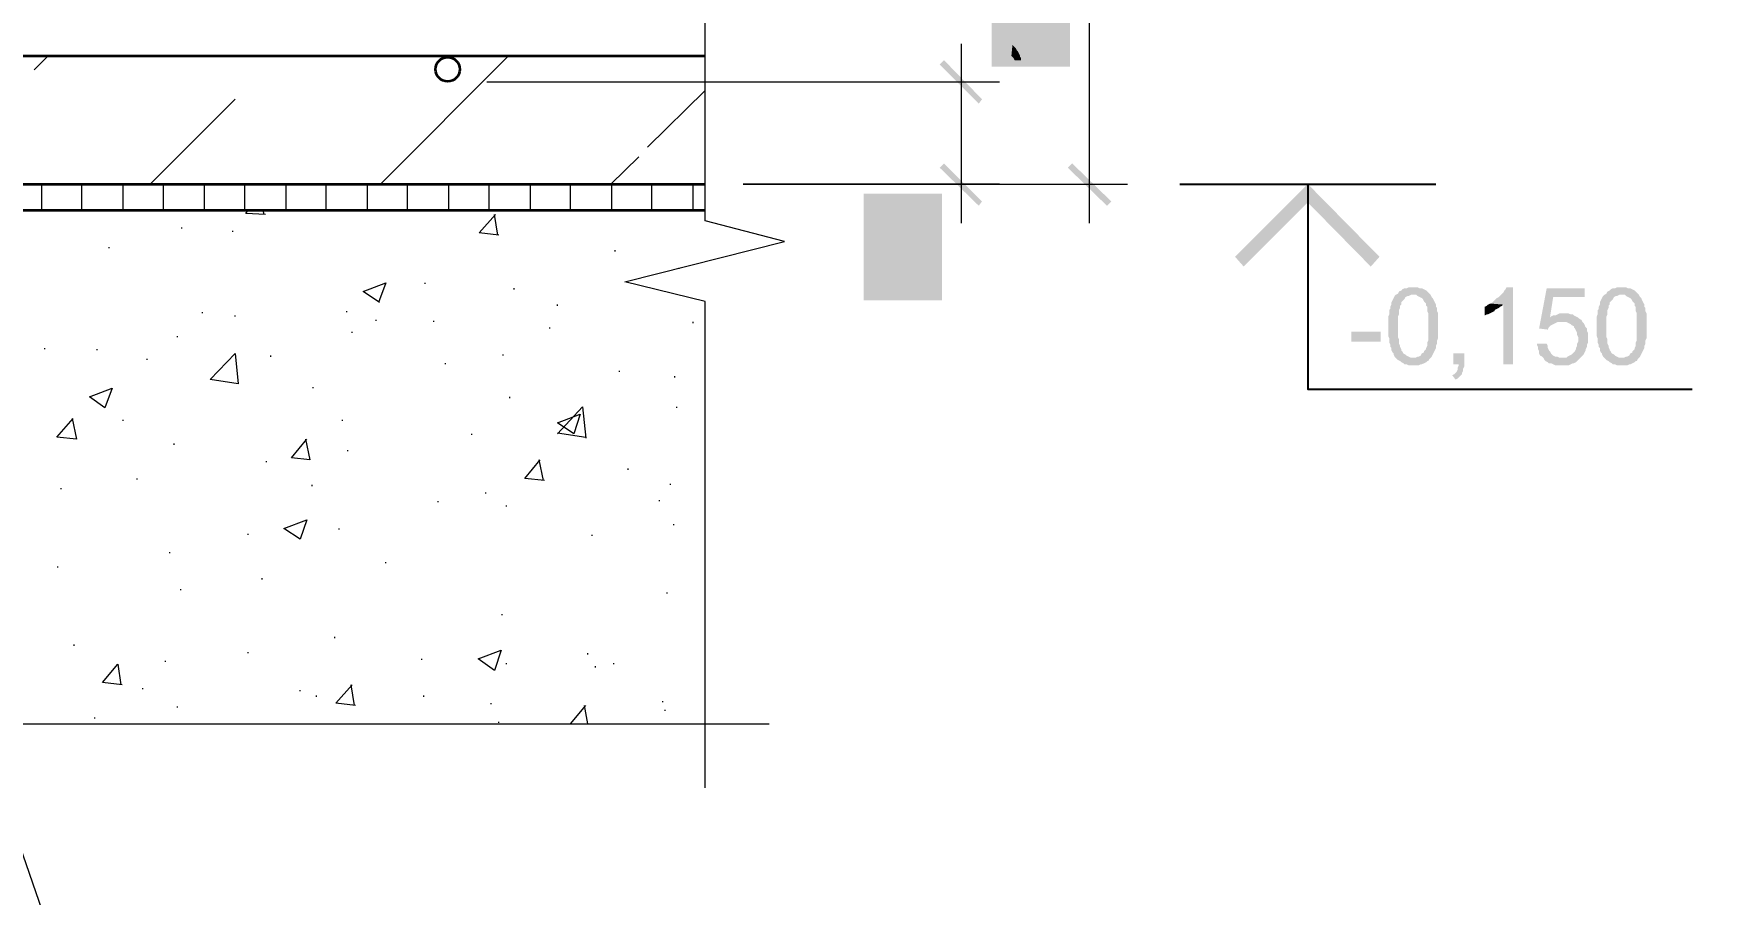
# Model space of a CAD drawing. Header units: millimetres. Extents: x -383313 to -161684, y -117025 to 99224.
# Drawn here: x -362985 to -356440, y -5184 to -1829 of the extents above; entities that cross this region are included whole.
import ezdxf

# ---------------------------------------------------------------- set-up
doc = ezdxf.new("R2010")
doc.units = ezdxf.units.MM
doc.header["$MEASUREMENT"] = 0
doc.layers.get('Defpoints').update_dxf_attribs({"color": 31})
for name, color, linetype in [('001__КОНСТРУКТИВ__размеры внутр.', 7, 'Continuous'), ('PDF_Geometry', 7, 'Continuous'), ('PDF_Solid Fills', 7, 'Continuous')]:
    doc.layers.add(name, color=color, linetype=linetype)
doc.styles.add('PSTUDIO', font='arial.ttf')
doc.dimstyles.new('PS_TICK', dxfattribs={"dimscale": 100, "dimtxt": 2.5, "dimasz": 1, "dimexe": 2, "dimexo": 2, "dimgap": 1, "dimtad": 1, "dimdec": 0, "dimzin": 0, "dimdsep": 46, "dimtxsty": 'PSTUDIO', "dimblk": 'ARCHTICK', "dimcen": 2, "dimdle": 1.5, "dimse1": 1, "dimse2": 1, "dimadec": 0, "dimazin": 0, "dimtfac": 1, "dimtdec": 0, "dimtix": 1, "dimtmove": 1, "dimatfit": 3, "dimldrblk": 'ARCHTICK', "dimfxl": 1, "dimtolj": 1, "dimtzin": 0, "dimarcsym": 0})

# ---------------------------------------------------------------- blocks, each defined once
blk = doc.blocks.new('_ArchTick')
at = {"color": 0, "linetype": 'ByBlock', "const_width": 0.15}
blk.add_lwpolyline([(-0.5, -0.5), (0.5, 0.5)], dxfattribs=at)
blk = doc.blocks.new('*D276')
at = {"layer": '001__КОНСТРУКТИВ__размеры внутр.', "color": 0, "lineweight": -2, "ltscale": 100, "transparency": 16777216}
blk.add_line((-349966.1, -1951.2), (-357994.8, -15739.4), dxfattribs=at)
at = {"layer": 'Defpoints', "color": 0, "ltscale": 100, "transparency": 16777216}
for p in [(-349288.4, -2519.4), (-357919.3, -15609.8), (-357166.1, -16048.4)]:
    blk.add_point(p, dxfattribs=at)
at = {"layer": '001__КОНСТРУКТИВ__размеры внутр.', "color": 0, "lineweight": -2, "ltscale": 100, "transparency": 16777216, "xscale": 100, "yscale": 100, "zscale": 100}
for p, rotation in [((-350041.6, -2080.8), 59.78831573303923), ((-357919.3, -15609.8), 239.7883157330392)]:
    blk.add_blockref('_ArchTick', p, dxfattribs=dict(at, rotation=rotation))
at = {"layer": '001__КОНСТРУКТИВ__размеры внутр.', "color": 0, "ltscale": 100, "transparency": 16777216, "insert": (-354177.2, -8730.8), "char_height": 250, "attachment_point": 5, "rotation": 59.78832, "style": 'PSTUDIO'}
blk.add_mtext('\\A1;15655', dxfattribs=at)
blk = doc.blocks.new('A$Cf5759c35')
at = {"layer": 'PDF_Solid Fills'}
for points in [[(-762, 16425.3), (-762, 16404.2), (-762, 16404.2), (-757.8, 16399.9), (-753.5, 16395.7), (-745.1, 16391.5), (-740.8, 16387.2), (-736.6, 16383), (-728.1, 16378.8), (-728.1, 16374.5), (-723.9, 16366.1), (-719.7, 16361.8), (-715.4, 16357.6), (-711.2, 16349.1), (-707, 16391.5), (-512.2, 16391.5), (-512.2, 16425.3)], [(-711.2, 16349.1), (-707, 16344.9), (-702.7, 16340.7), (-698.5, 16332.2), (-668.9, 16332.2), (-673.1, 16332.2), (-673.1, 16340.7), (-677.3, 16344.9), (-677.3, 16349.1), (-681.6, 16357.6), (-685.8, 16366.1), (-685.8, 16366.1), (-690, 16370.3), (-694.3, 16378.8), (-698.5, 16383), (-702.7, 16387.2), (-707, 16391.5)], [(-1261.5, 15705.7), (-1261.5, 15705.7), (-1261.5, 15680.3), (-1257.3, 15676), (-1257.3, 15671.8), (-1253.1, 15663.3), (-1248.8, 15659.1), (-1248.8, 15659.1), (-1244.6, 15654.9), (-1236.1, 15650.6), (-1236.1, 15705.7), (-1236.1, 15705.7), (-1236.1, 15714.1), (-1236.1, 15718.4), (-1231.9, 15726.8), (-1227.7, 15731.1), (-1223.4, 15735.3), (-1215, 15739.5), (-1215, 15739.5), (-1210.7, 15743.8), (-1206.5, 15743.8), (-1202.3, 15748), (-1198, 15748), (-1193.8, 15748), (-1185.3, 15752.2), (-1176.9, 15752.2), (-1172.6, 15752.2), (-1164.2, 15752.2), (-1155.7, 15752.2), (-1143, 15752.2), (-1134.5, 15752.2), (-1134.5, 15752.2), (-1121.8, 15752.2), (-1113.4, 15752.2), (-1104.9, 15752.2), (-1096.4, 15752.2), (-1092.2, 15752.2), (-1083.7, 15752.2), (-1075.3, 15748), (-1071, 15748), (-1066.8, 15748), (-1062.6, 15743.8), (-1058.3, 15743.8), (-1054.1, 15739.5), (-1049.9, 15739.5), (-1045.6, 15735.3), (-1041.4, 15726.8), (-1037.2, 15722.6), (-1032.9, 15718.4), (-1032.9, 15709.9), (-1032.9, 15705.7), (-1028.7, 15650.6), (-1024.5, 15654.9), (-1020.2, 15659.1), (-1016, 15663.3), (-1016, 15671.8), (-1011.8, 15676), (-1011.8, 15684.5), (-1007.5, 15688.7), (-1007.5, 15697.2), (-1007.5, 15705.7), (-1007.5, 15705.7), (-1007.5, 15714.1), (-1007.5, 15718.4), (-1011.8, 15726.8), (-1011.8, 15731.1), (-1016, 15739.5), (-1020.2, 15743.8), (-1020.2, 15748), (-1024.5, 15752.2), (-1028.7, 15756.5), (-1032.9, 15760.7), (-1037.2, 15764.9), (-1045.6, 15769.2), (-1049.9, 15769.2), (-1058.3, 15773.4), (-1062.6, 15777.6), (-1066.8, 15777.6), (-1071, 15777.6), (-1075.3, 15781.9), (-1083.7, 15781.9), (-1088, 15781.9), (-1096.4, 15781.9), (-1104.9, 15786.1), (-1109.1, 15786.1), (-1117.6, 15786.1), (-1126.1, 15786.1), (-1134.5, 15786.1), (-1138.8, 15786.1), (-1147.2, 15786.1), (-1155.7, 15786.1), (-1164.2, 15786.1), (-1168.4, 15786.1), (-1176.9, 15781.9), (-1181.1, 15781.9), (-1189.6, 15781.9), (-1193.8, 15781.9), (-1202.3, 15777.6), (-1206.5, 15777.6), (-1215, 15773.4), (-1219.2, 15769.2), (-1227.7, 15769.2), (-1231.9, 15764.9), (-1231.9, 15764.9), (-1236.1, 15760.7), (-1240.4, 15756.5), (-1248.8, 15752.2), (-1253.1, 15743.8), (-1253.1, 15739.5), (-1257.3, 15739.5), (-1257.3, 15731.1), (-1261.5, 15726.8), (-1261.5, 15718.4), (-1261.5, 15709.9)], [(-1236.1, 15650.6), (-1231.9, 15646.4), (-1227.7, 15642.2), (-1219.2, 15637.9), (-1215, 15633.7), (-1206.5, 15633.7), (-1206.5, 15629.5), (-1198, 15629.5), (-1193.8, 15629.5), (-1185.3, 15625.2), (-1181.1, 15625.2), (-1172.6, 15625.2), (-1168.4, 15625.2), (-1159.9, 15625.2), (-1151.5, 15625.2), (-1143, 15621), (-1134.5, 15621), (-1130.3, 15621), (-1121.8, 15621), (-1113.4, 15625.2), (-1104.9, 15625.2), (-1096.4, 15625.2), (-1088, 15625.2), (-1083.7, 15625.2), (-1075.3, 15629.5), (-1071, 15629.5), (-1062.6, 15633.7), (-1058.3, 15633.7), (-1054.1, 15637.9), (-1045.6, 15637.9), (-1041.4, 15642.2), (-1037.2, 15646.4), (-1032.9, 15646.4), (-1028.7, 15650.6), (-1032.9, 15705.7), (-1032.9, 15701.4), (-1032.9, 15697.2), (-1037.2, 15688.7), (-1037.2, 15684.5), (-1041.4, 15680.3), (-1045.6, 15671.8), (-1054.1, 15667.6), (-1054.1, 15667.6), (-1058.3, 15667.6), (-1062.6, 15663.3), (-1066.8, 15663.3), (-1071, 15659.1), (-1079.5, 15659.1), (-1083.7, 15659.1), (-1092.2, 15654.9), (-1100.7, 15654.9), (-1109.1, 15654.9), (-1117.6, 15654.9), (-1126.1, 15654.9), (-1134.5, 15654.9), (-1143, 15654.9), (-1151.5, 15654.9), (-1159.9, 15654.9), (-1168.4, 15654.9), (-1176.9, 15654.9), (-1181.1, 15659.1), (-1189.6, 15659.1), (-1193.8, 15659.1), (-1202.3, 15663.3), (-1206.5, 15663.3), (-1210.7, 15667.6), (-1215, 15667.6), (-1219.2, 15671.8), (-1223.4, 15676), (-1227.7, 15680.3), (-1231.9, 15684.5), (-1236.1, 15688.7), (-1236.1, 15697.2), (-1236.1, 15705.7)], [(-1261.5, 15557.5), (-1261.5, 15532.1), (-1100.7, 15417.8), (-1071, 15417.8), (-1071, 15527.9), (-1011.8, 15527.9), (-1011.8, 15557.5), (-1071, 15557.5), (-1071, 15591.4), (-1100.7, 15591.4), (-1100.7, 15557.5), (-1100.7, 15447.4), (-1210.7, 15527.9)], [(-1261.5, 15557.5), (-1210.7, 15527.9), (-1100.7, 15527.9), (-1100.7, 15447.4), (-1100.7, 15557.5)], [(855.1, 15447.4), (855.1, 15447.4), (838.2, 15447.4), (829.7, 15443.2), (821.3, 15443.2), (812.8, 15439), (808.6, 15434.7), (800.1, 15430.5), (800.1, 15430.5), (795.9, 15422), (787.4, 15417.8), (855.1, 15417.8), (859.4, 15417.8), (867.8, 15417.8), (872.1, 15413.6), (880.5, 15409.3), (889, 15405.1), (893.2, 15400.9), (897.5, 15392.4), (897.5, 15392.4), (901.7, 15388.2), (905.9, 15383.9), (905.9, 15375.5), (910.2, 15371.2), (910.2, 15362.8), (910.2, 15354.3), (914.4, 15345.8), (914.4, 15337.4), (914.4, 15328.9), (914.4, 15316.2), (914.4, 15307.7), (914.4, 15295), (914.4, 15290.8), (914.4, 15282.3), (914.4, 15269.6), (914.4, 15261.2), (914.4, 15248.5), (914.4, 15240), (910.2, 15231.5), (910.2, 15223.1), (910.2, 15218.8), (905.9, 15210.4), (905.9, 15206.1), (901.7, 15201.9), (897.5, 15197.7), (897.5, 15193.4), (889, 15189.2), (884.8, 15180.7), (876.3, 15176.5), (872.1, 15176.5), (863.6, 15172.3), (855.1, 15172.3), (791.6, 15168), (795.9, 15163.8), (804.3, 15159.6), (808.6, 15155.3), (817, 15151.1), (821.3, 15146.9), (829.7, 15146.9), (838.2, 15142.6), (846.7, 15142.6), (855.1, 15142.6), (859.4, 15142.6), (867.8, 15142.6), (876.3, 15142.6), (884.8, 15146.9), (889, 15146.9), (897.5, 15151.1), (905.9, 15155.3), (910.2, 15159.6), (914.4, 15159.6), (918.6, 15168), (922.9, 15172.3), (927.1, 15176.5), (931.3, 15185), (935.6, 15193.4), (939.8, 15201.9), (944, 15210.4), (944, 15210.4), (944, 15218.8), (948.3, 15227.3), (948.3, 15231.5), (948.3, 15240), (952.5, 15248.5), (952.5, 15256.9), (952.5, 15265.4), (952.5, 15273.9), (952.5, 15286.6), (952.5, 15295), (952.5, 15299.3), (952.5, 15312), (952.5, 15320.4), (952.5, 15328.9), (952.5, 15337.4), (952.5, 15345.8), (948.3, 15354.3), (948.3, 15358.5), (948.3, 15367), (944, 15371.2), (944, 15379.7), (939.8, 15388.2), (935.6, 15396.6), (931.3, 15405.1), (927.1, 15409.3), (927.1, 15409.3), (922.9, 15417.8), (918.6, 15422), (910.2, 15430.5), (905.9, 15434.7), (897.5, 15439), (897.5, 15439), (889, 15443.2), (880.5, 15443.2), (872.1, 15447.4), (863.6, 15447.4)], [(1244.6, 15447.4), (1219.2, 15447.4), (1215, 15439), (1210.7, 15434.7), (1206.5, 15426.3), (1202.3, 15422), (1193.8, 15413.6), (1189.6, 15409.3), (1181.1, 15405.1), (1176.9, 15400.9), (1168.4, 15392.4), (1164.2, 15388.2), (1155.7, 15383.9), (1206.5, 15379.7), (1206.5, 15146.9), (1244.6, 15146.9)], [(1667.8, 15447.4), (1667.8, 15447.4), (1650.8, 15447.4), (1642.4, 15443.2), (1633.9, 15443.2), (1625.4, 15439), (1621.2, 15434.7), (1612.7, 15430.5), (1612.7, 15430.5), (1608.5, 15422), (1600, 15417.8), (1667.8, 15417.8), (1672, 15417.8), (1680.5, 15417.8), (1684.7, 15413.6), (1693.2, 15409.3), (1701.6, 15405.1), (1705.9, 15400.9), (1710.1, 15392.4), (1710.1, 15392.4), (1714.3, 15388.2), (1718.6, 15383.9), (1718.6, 15375.5), (1722.8, 15371.2), (1722.8, 15362.8), (1722.8, 15354.3), (1727, 15345.8), (1727, 15337.4), (1727, 15328.9), (1727, 15316.2), (1727, 15307.7), (1727, 15295), (1727, 15290.8), (1727, 15282.3), (1727, 15269.6), (1727, 15261.2), (1727, 15248.5), (1727, 15240), (1722.8, 15231.5), (1722.8, 15223.1), (1722.8, 15218.8), (1718.6, 15210.4), (1718.6, 15206.1), (1714.3, 15201.9), (1710.1, 15197.7), (1710.1, 15193.4), (1701.6, 15189.2), (1697.4, 15180.7), (1688.9, 15176.5), (1684.7, 15176.5), (1676.2, 15172.3), (1667.8, 15172.3), (1604.3, 15168), (1608.5, 15163.8), (1617, 15159.6), (1621.2, 15155.3), (1629.7, 15151.1), (1633.9, 15146.9), (1642.4, 15146.9), (1650.8, 15142.6), (1659.3, 15142.6), (1667.8, 15142.6), (1672, 15142.6), (1680.5, 15142.6), (1688.9, 15142.6), (1697.4, 15146.9), (1701.6, 15146.9), (1710.1, 15151.1), (1718.6, 15155.3), (1722.8, 15159.6), (1727, 15159.6), (1731.3, 15168), (1735.5, 15172.3), (1739.7, 15176.5), (1744, 15185), (1748.2, 15193.4), (1752.4, 15201.9), (1756.7, 15210.4), (1756.7, 15210.4), (1756.7, 15218.8), (1760.9, 15227.3), (1760.9, 15231.5), (1760.9, 15240), (1765.1, 15248.5), (1765.1, 15256.9), (1765.1, 15265.4), (1765.1, 15273.9), (1765.1, 15286.6), (1765.1, 15295), (1765.1, 15299.3), (1765.1, 15312), (1765.1, 15320.4), (1765.1, 15328.9), (1765.1, 15337.4), (1765.1, 15345.8), (1760.9, 15354.3), (1760.9, 15358.5), (1760.9, 15367), (1756.7, 15371.2), (1756.7, 15379.7), (1752.4, 15388.2), (1748.2, 15396.6), (1744, 15405.1), (1739.7, 15409.3), (1739.7, 15409.3), (1735.5, 15417.8), (1731.3, 15422), (1722.8, 15430.5), (1718.6, 15434.7), (1710.1, 15439), (1710.1, 15439), (1701.6, 15443.2), (1693.2, 15443.2), (1684.7, 15447.4), (1676.2, 15447.4)], [(787.4, 15417.8), (783.2, 15413.6), (778.9, 15405.1), (774.7, 15396.6), (770.5, 15388.2), (770.5, 15379.7), (770.5, 15379.7), (766.2, 15371.2), (766.2, 15362.8), (762, 15358.5), (762, 15350.1), (762, 15341.6), (757.8, 15333.1), (757.8, 15324.7), (757.8, 15316.2), (757.8, 15303.5), (757.8, 15295), (757.8, 15290.8), (757.8, 15278.1), (757.8, 15269.6), (757.8, 15256.9), (762, 15248.5), (762, 15240), (762, 15231.5), (766.2, 15223.1), (766.2, 15214.6), (770.5, 15210.4), (770.5, 15201.9), (774.7, 15193.4), (778.9, 15189.2), (778.9, 15185), (783.2, 15176.5), (787.4, 15172.3), (791.6, 15168), (855.1, 15172.3), (855.1, 15172.3), (846.7, 15172.3), (838.2, 15176.5), (829.7, 15180.7), (825.5, 15185), (817, 15189.2), (812.8, 15197.7), (812.8, 15197.7), (808.6, 15201.9), (808.6, 15206.1), (804.3, 15214.6), (804.3, 15218.8), (800.1, 15227.3), (800.1, 15235.8), (800.1, 15244.2), (795.9, 15252.7), (795.9, 15261.2), (795.9, 15273.9), (795.9, 15282.3), (795.9, 15295), (795.9, 15303.5), (795.9, 15312), (795.9, 15324.7), (795.9, 15333.1), (800.1, 15341.6), (800.1, 15350.1), (800.1, 15358.5), (804.3, 15367), (804.3, 15375.5), (808.6, 15379.7), (808.6, 15388.2), (812.8, 15392.4), (817, 15396.6), (821.3, 15400.9), (825.5, 15409.3), (834, 15413.6), (838.2, 15413.6), (846.7, 15417.8), (855.1, 15417.8)], [(1155.7, 15383.9), (1147.2, 15379.7), (1143, 15375.5), (1134.5, 15371.2), (1134.5, 15337.4), (1134.5, 15337.4), (1143, 15341.6), (1147.2, 15341.6), (1155.7, 15345.8), (1164.2, 15350.1), (1172.6, 15354.3), (1172.6, 15358.5), (1181.1, 15362.8), (1189.6, 15367), (1193.8, 15371.2), (1202.3, 15375.5), (1206.5, 15379.7)], [(1524, 15443.2), (1375.8, 15443.2), (1346.2, 15286.6), (1380.1, 15282.3), (1384.3, 15290.8), (1388.5, 15295), (1392.8, 15299.3), (1401.2, 15303.5), (1401.2, 15303.5), (1409.7, 15307.7), (1418.2, 15312), (1426.6, 15312), (1435.1, 15312), (1511.3, 15320.4), (1511.3, 15320.4), (1502.8, 15324.7), (1388.5, 15328.9), (1401.2, 15409.3), (1524, 15409.3)], [(1600, 15417.8), (1595.8, 15413.6), (1591.6, 15405.1), (1587.3, 15396.6), (1583.1, 15388.2), (1583.1, 15379.7), (1583.1, 15379.7), (1578.9, 15371.2), (1578.9, 15362.8), (1574.6, 15358.5), (1574.6, 15350.1), (1574.6, 15341.6), (1570.6, 15333.1), (1570.6, 15324.7), (1570.6, 15316.2), (1570.6, 15303.5), (1570.6, 15295), (1570.6, 15290.8), (1570.6, 15278.1), (1570.6, 15269.6), (1570.6, 15256.9), (1574.6, 15248.5), (1574.6, 15240), (1574.6, 15231.5), (1578.9, 15223.1), (1578.9, 15214.6), (1583.1, 15210.4), (1583.1, 15201.9), (1587.3, 15193.4), (1591.6, 15189.2), (1591.6, 15185), (1595.8, 15176.5), (1600, 15172.3), (1604.3, 15168), (1667.8, 15172.3), (1667.8, 15172.3), (1659.3, 15172.3), (1650.8, 15176.5), (1642.4, 15180.7), (1638.1, 15185), (1629.7, 15189.2), (1625.4, 15197.7), (1625.4, 15197.7), (1621.2, 15201.9), (1621.2, 15206.1), (1617, 15214.6), (1617, 15218.8), (1612.7, 15227.3), (1612.7, 15235.8), (1612.7, 15244.2), (1608.5, 15252.7), (1608.5, 15261.2), (1608.5, 15273.9), (1608.5, 15282.3), (1608.5, 15295), (1608.5, 15303.5), (1608.5, 15312), (1608.5, 15324.7), (1608.5, 15333.1), (1612.7, 15341.6), (1612.7, 15350.1), (1612.7, 15358.5), (1617, 15367), (1617, 15375.5), (1621.2, 15379.7), (1621.2, 15388.2), (1625.4, 15392.4), (1629.7, 15396.6), (1633.9, 15400.9), (1638.1, 15409.3), (1646.6, 15413.6), (1650.8, 15413.6), (1659.3, 15417.8), (1667.8, 15417.8)], [(1443.6, 15345.8), (1426.6, 15345.8), (1418.2, 15341.6), (1409.7, 15337.4), (1401.2, 15337.4), (1392.8, 15333.1), (1388.5, 15328.9), (1502.8, 15324.7), (1498.6, 15328.9), (1490.1, 15333.1), (1481.7, 15337.4), (1477.4, 15341.6), (1469, 15341.6), (1460.5, 15345.8), (1452, 15345.8)], [(1511.3, 15320.4), (1435.1, 15312), (1435.1, 15312), (1452, 15312), (1460.5, 15307.7), (1469, 15303.5), (1473.2, 15299.3), (1481.7, 15295), (1481.7, 15290.8), (1485.9, 15286.6), (1490.1, 15278.1), (1494.4, 15269.6), (1494.4, 15261.2), (1498.6, 15252.7), (1498.6, 15244.2), (1498.6, 15244.2), (1498.6, 15235.8), (1494.4, 15227.3), (1494.4, 15218.8), (1490.1, 15210.4), (1490.1, 15206.1), (1485.9, 15197.7), (1481.7, 15193.4), (1477.4, 15189.2), (1473.2, 15185), (1464.7, 15180.7), (1456.3, 15176.5), (1452, 15172.3), (1443.6, 15172.3), (1435.1, 15172.3), (1507.1, 15172.3), (1511.3, 15176.5), (1515.5, 15180.7), (1519.8, 15185), (1524, 15193.4), (1528.2, 15201.9), (1528.2, 15206.1), (1532.5, 15214.6), (1532.5, 15223.1), (1536.7, 15231.5), (1536.7, 15240), (1536.7, 15248.5), (1536.7, 15252.7), (1536.7, 15261.2), (1536.7, 15269.6), (1532.5, 15278.1), (1532.5, 15286.6), (1528.2, 15290.8), (1524, 15299.3), (1519.8, 15307.7), (1515.5, 15312)], [(1054.1, 15189.2), (1011.8, 15189.2), (1011.8, 15146.9), (1032.9, 15146.9), (1032.9, 15142.6), (1028.7, 15134.2), (1028.7, 15125.7), (1024.5, 15117.2), (1020.2, 15113), (1016, 15108.8), (1007.5, 15104.5), (1020.2, 15087.6), (1020.2, 15087.6), (1028.7, 15091.8), (1032.9, 15096.1), (1041.4, 15104.5), (1045.6, 15108.8), (1045.6, 15113), (1049.9, 15121.5), (1049.9, 15129.9), (1054.1, 15138.4), (1054.1, 15146.9)], [(1375.8, 15227.3), (1337.7, 15227.3), (1337.7, 15223.1), (1342, 15214.6), (1342, 15206.1), (1346.2, 15197.7), (1346.2, 15189.2), (1350.4, 15180.7), (1358.9, 15176.5), (1363.1, 15172.3), (1367.4, 15163.8), (1371.6, 15159.6), (1380.1, 15155.3), (1384.3, 15151.1), (1392.8, 15151.1), (1401.2, 15146.9), (1409.7, 15142.6), (1418.2, 15142.6), (1426.6, 15142.6), (1435.1, 15142.6), (1435.1, 15142.6), (1443.6, 15142.6), (1452, 15142.6), (1460.5, 15142.6), (1469, 15146.9), (1477.4, 15151.1), (1481.7, 15151.1), (1490.1, 15155.3), (1494.4, 15159.6), (1502.8, 15168), (1507.1, 15172.3), (1435.1, 15172.3), (1435.1, 15172.3), (1426.6, 15172.3), (1418.2, 15176.5), (1409.7, 15176.5), (1401.2, 15180.7), (1397, 15185), (1392.8, 15189.2), (1388.5, 15197.7), (1384.3, 15201.9), (1380.1, 15210.4), (1380.1, 15218.8)]]:
    blk.add_hatch(color=8, dxfattribs=at).paths.add_polyline_path(points)
at = {"layer": 'PDF_Geometry', "color": 8, "lineweight": 13}
for points in [[(-1905, 13495.9), (-1905, 15392.4), (-2218.3, 15468.6), (-1596, 15625.2), (-1905, 15705.7), (-1905, 17598)], [(-406.4, 15697.2), (-406.4, 17496.4)], [(-905.9, 15697.2), (-905.9, 16395.7)], [(-2755.9, 16247.5), (-757.8, 16247.5)], [(-757.8, 15849.6), (-1756.8, 15849.6), (-258.2, 15849.6)], [(-4982.6, 14439.9), (-4326.5, 12543.4), (-880.5, 12543.4)], [(-10155.8, 13745.6), (-6062.1, 13745.6), (-5985.9, 14058.9), (-5829.3, 13436.6), (-5748.9, 13745.6), (-1655.2, 13745.6)]]:
    blk.add_lwpolyline(points, dxfattribs=at)
at = {"layer": 'PDF_Geometry', "color": 8, "lineweight": 35}
for points in [[(-9906, 16349.1), (-1905, 16349.1)], [(-9906, 15849.6), (-1905, 15849.6)], [(-9906, 15748), (-1905, 15748)]]:
    blk.add_lwpolyline(points, dxfattribs=at)
at = {"layer": 'PDF_Geometry', "color": 8, "lineweight": 9}
for points in [[(-4521.2, 16294.1), (-4466.2, 16349.1)], [(-3170.8, 15849.6), (-2671.2, 16349.1)], [(-4068.2, 15849.6), (-3738, 16179.8)], [(-2129.4, 15993.5), (-1905, 16213.7)], [(-2273.3, 15849.6), (-2163.2, 15955.4)], [(-4491.6, 15748), (-4491.6, 15849.6)], [(-4334.9, 15748), (-4334.9, 15849.6)], [(-4174.1, 15748), (-4174.1, 15849.6)], [(-4017.4, 15748), (-4017.4, 15849.6)], [(-3856.6, 15748), (-3856.6, 15849.6)], [(-3699.9, 15748), (-3699.9, 15849.6)], [(-3539.1, 15748), (-3539.1, 15849.6)], [(-3382.4, 15748), (-3382.4, 15849.6)], [(-3221.6, 15748), (-3221.6, 15849.6)], [(-3064.9, 15748), (-3064.9, 15849.6)], [(-2904.1, 15748), (-2904.1, 15849.6)], [(-2747.4, 15748), (-2747.4, 15849.6)], [(-2586.6, 15748), (-2586.6, 15849.6)], [(-2429.9, 15748), (-2429.9, 15849.6)], [(-2269.1, 15748), (-2269.1, 15849.6)], [(-2112.4, 15748), (-2112.4, 15849.6)], [(-1951.6, 15748), (-1951.6, 15849.6)], [(-3619.5, 15731.1), (-3695.7, 15735.3), (-3687.2, 15748)], [(-3623.7, 15731.1), (-3628, 15748)], [(-2709.3, 15650.6), (-2785.5, 15659.1), (-2722, 15731.1)], [(-2713.6, 15650.6), (-2726.3, 15731.1)], [(-3945.5, 15676), (-3945.5, 15680.3)], [(-3746.5, 15663.3), (-3746.5, 15667.6)], [(-4229.1, 15599.8), (-4229.1, 15604.1)], [(-2256.4, 15587.1), (-2256.4, 15591.4)], [(-2006.6, 15519.4), (-2006.6, 15523.6)], [(-3175, 15388.2), (-3238.5, 15430.5), (-3149.6, 15464.4), (-3179.2, 15388.2)], [(-2997.2, 15460.1), (-2997.2, 15464.4)], [(-2650.1, 15439), (-2650.1, 15443.2)], [(-3865, 15345.8), (-3865, 15350.1)], [(-3738, 15333.1), (-3738, 15337.4)], [(-3302, 15350.1), (-3302, 15354.3)], [(-3187.7, 15316.2), (-3187.7, 15320.4)], [(-2963.3, 15312), (-2963.3, 15316.2)], [(-2480.7, 15375.5), (-2480.7, 15379.7)], [(-3962.4, 15252.7), (-3962.4, 15256.9)], [(-3280.8, 15269.6), (-3280.8, 15273.9)], [(-2510.4, 15286.6), (-2510.4, 15290.8)], [(-1951.6, 15307.7), (-1951.6, 15312)], [(-4478.9, 15206.1), (-4478.9, 15210.4)], [(-4275.7, 15201.9), (-4275.7, 15206.1)], [(-4080.9, 15163.8), (-4080.9, 15168)], [(-3598.3, 15176.5), (-3598.3, 15180.7)], [(-2916.8, 15146.9), (-2916.8, 15151.1)], [(-2692.4, 15180.7), (-2692.4, 15185)], [(-2239.4, 15117.2), (-2239.4, 15121.5)], [(-3433.2, 15053.7), (-3433.2, 15058)], [(-2023.5, 15096.1), (-2023.5, 15100.3)], [(-2667, 15015.6), (-2667, 15019.9)], [(-4373, 14935.2), (-4356.1, 14854.8), (-4432.3, 14863.2), (-4368.8, 14935.2)], [(-4174.1, 14926.7), (-4174.1, 14931)], [(-3318.9, 14926.7), (-3318.9, 14931)], [(-2480.7, 14875.9), (-2383.4, 14981.8), (-2370.7, 14859)], [(-2015.1, 14977.5), (-2015.1, 14981.8)], [(-2815.2, 14871.7), (-2815.2, 14875.9)], [(-2480.7, 14880.2), (-2370.7, 14863.2)], [(-3975.1, 14833.6), (-3975.1, 14837.8)], [(-3462.9, 14854.8), (-3445.9, 14774.3), (-3517.9, 14782.8), (-3458.6, 14854.8)], [(-3297.8, 14808.2), (-3297.8, 14812.4)], [(-3615.3, 14765.9), (-3615.3, 14770.1)], [(-2531.5, 14693.9), (-2607.7, 14702.4), (-2548.5, 14774.3)], [(-2535.8, 14693.9), (-2552.7, 14774.3)], [(-2205.6, 14736.2), (-2205.6, 14740.5)], [(-4415.4, 14660), (-4415.4, 14664.3)], [(-4119, 14698.1), (-4119, 14702.4)], [(-3437.5, 14672.7), (-3437.5, 14677)], [(-2040.5, 14677), (-2040.5, 14681.2)], [(-2946.4, 14609.2), (-2946.4, 14613.5)], [(-2760.1, 14643.1), (-2760.1, 14647.3)], [(-2679.7, 14592.3), (-2679.7, 14596.5)], [(-2082.8, 14613.5), (-2082.8, 14617.7)], [(-3687.2, 14482.2), (-3687.2, 14486.5)], [(-3331.6, 14503.4), (-3331.6, 14507.6)], [(-2345.3, 14478), (-2345.3, 14482.2)], [(-2027.8, 14520.3), (-2027.8, 14524.6)], [(-3992, 14410.3), (-3992, 14414.5)], [(-4428.1, 14355.2), (-4428.1, 14359.5)], [(-3149.6, 14372.2), (-3149.6, 14376.4)], [(-3949.7, 14266.3), (-3949.7, 14270.6)], [(-3632.2, 14308.7), (-3632.2, 14312.9)], [(-2053.2, 14253.6), (-2053.2, 14257.9)], [(-2696.6, 14169), (-2696.6, 14173.2)], [(-3348.6, 14080.1), (-3348.6, 14084.3)], [(-4364.6, 14050.4), (-4364.6, 14054.7)], [(-3687.2, 14020.8), (-3687.2, 14025)], [(-2362.2, 14016.6), (-2362.2, 14020.8)], [(-4178.3, 13898), (-4254.5, 13906.5), (-4195.2, 13978.5), (-4182.5, 13898)], [(-4009, 13986.9), (-4009, 13991.2)], [(-3009.9, 13995.4), (-3009.9, 13999.6)], [(-2679.7, 13978.5), (-2679.7, 13982.7)], [(-2332.6, 13965.8), (-2332.6, 13970)], [(-2260.6, 13978.5), (-2260.6, 13982.7)], [(-4097.9, 13881.1), (-4097.9, 13885.3)], [(-3484, 13872.6), (-3484, 13876.9)], [(-3268.1, 13817.6), (-3344.3, 13826.1), (-3280.8, 13898)], [(-3272.4, 13817.6), (-3285.1, 13898)], [(-3962.4, 13809.1), (-3962.4, 13813.4)], [(-3420.5, 13851.5), (-3420.5, 13855.7)], [(-3001.4, 13851.5), (-3001.4, 13855.7)], [(-2739, 13821.8), (-2739, 13826.1)], [(-2429.9, 13745.6), (-2370.7, 13817.6)], [(-2362.2, 13745.6), (-2374.9, 13817.6)], [(-2070.1, 13830.3), (-2070.1, 13834.5)], [(-4284.1, 13766.8), (-4284.1, 13771)], [(-2709.3, 13749.9), (-2709.3, 13754.1)], [(-2061.6, 13796.4), (-2061.6, 13800.7)]]:
    blk.add_lwpolyline(points, dxfattribs=at)
at = {"layer": 'PDF_Geometry', "color": 8, "lineweight": 25}
for points in [[(-55, 15849.6), (944, 15849.6)], [(444.5, 15849.6), (444.5, 15049.5), (1942.9, 15049.5)]]:
    blk.add_lwpolyline(points, dxfattribs=at)
at = {"layer": 'PDF_Geometry', "color": 8, "lineweight": 9}
for points in [[(-3725.3, 15070.7), (-3835.4, 15087.6), (-3738, 15189.2)], [(-4216.4, 15053.7), (-4246, 14977.5), (-4305.3, 15019.9)], [(-2391.8, 14952.1), (-2417.2, 14875.9), (-2480.7, 14918.3)], [(-3458.6, 14541.5), (-3484, 14465.3), (-3547.5, 14507.6)], [(-2700.9, 14033.5), (-2726.3, 13953.1), (-2789.8, 13999.6)]]:
    blk.add_lwpolyline(points, close=True, dxfattribs=at)
at = {"layer": 'PDF_Geometry', "color": 8, "lineweight": 35}
blk.add_circle((-2909.1, 16296.6), 47.4, dxfattribs=at)
at = {"layer": 'PDF_Solid Fills', "color": 8, "lineweight": 13}
for points in [[(-787.4, 16306.8), (-482.6, 16306.8), (-787.4, 16886.8)], [(-482.6, 16306.8), (-787.4, 16886.8), (-482.6, 16886.8)], [(-825.5, 16179.8), (-990.6, 16315.3), (-973.7, 16332.2)], [(-838.2, 16162.9), (-825.5, 16179.8), (-990.6, 16315.3)], [(-973.7, 15930), (-990.6, 15913.1), (-825.5, 15781.9)], [(-990.6, 15913.1), (-825.5, 15781.9), (-838.2, 15764.9)], [(-474.1, 15930), (-491.1, 15913.1), (-321.7, 15781.9)], [(-491.1, 15913.1), (-321.7, 15781.9), (-338.7, 15764.9)], [(-1286.9, 15396.6), (-982.1, 15396.6), (-1286.9, 15811.5)], [(-982.1, 15396.6), (-1286.9, 15811.5), (-982.1, 15811.5)]]:
    blk.add_solid(points, dxfattribs=at)
at = {"layer": 'PDF_Solid Fills', "color": 8, "lineweight": 25}
for points in [[(160.9, 15566), (444.5, 15777.6), (444.5, 15849.6)], [(444.5, 15777.6), (444.5, 15849.6), (690, 15527.9)], [(444.5, 15849.6), (690, 15527.9), (723.9, 15566)], [(194.7, 15527.9), (160.9, 15566), (444.5, 15777.6)], [(613.8, 15235.8), (613.8, 15273.9), (728.1, 15235.8), (728.1, 15273.9)]]:
    blk.add_solid(points, dxfattribs=at)

msp = doc.modelspace()

# ---------------------------------------------------------------- block references
at = {"ltscale": 100}
msp.add_blockref('A$Cf5759c35', (-358461.97282, -18264.93104), dxfattribs=at)

# ---------------------------------------------------------------- dimensions: what is measured, and where the dimension line sits
at = {"layer": '001__КОНСТРУКТИВ__размеры внутр.', "ltscale": 100}
dim = msp.add_aligned_dim(p1=(-349288.38174, -2519.3977), p2=(-357166.13051, -16048.37843), distance=-871.57842, dimstyle='PS_TICK', dxfattribs=at)
dim.commit()
dim.dimension.update_dxf_attribs({"geometry": '*D276', "text_midpoint": (-354177.17293, -8730.76392)})

doc.saveas('drawing.dxf')
